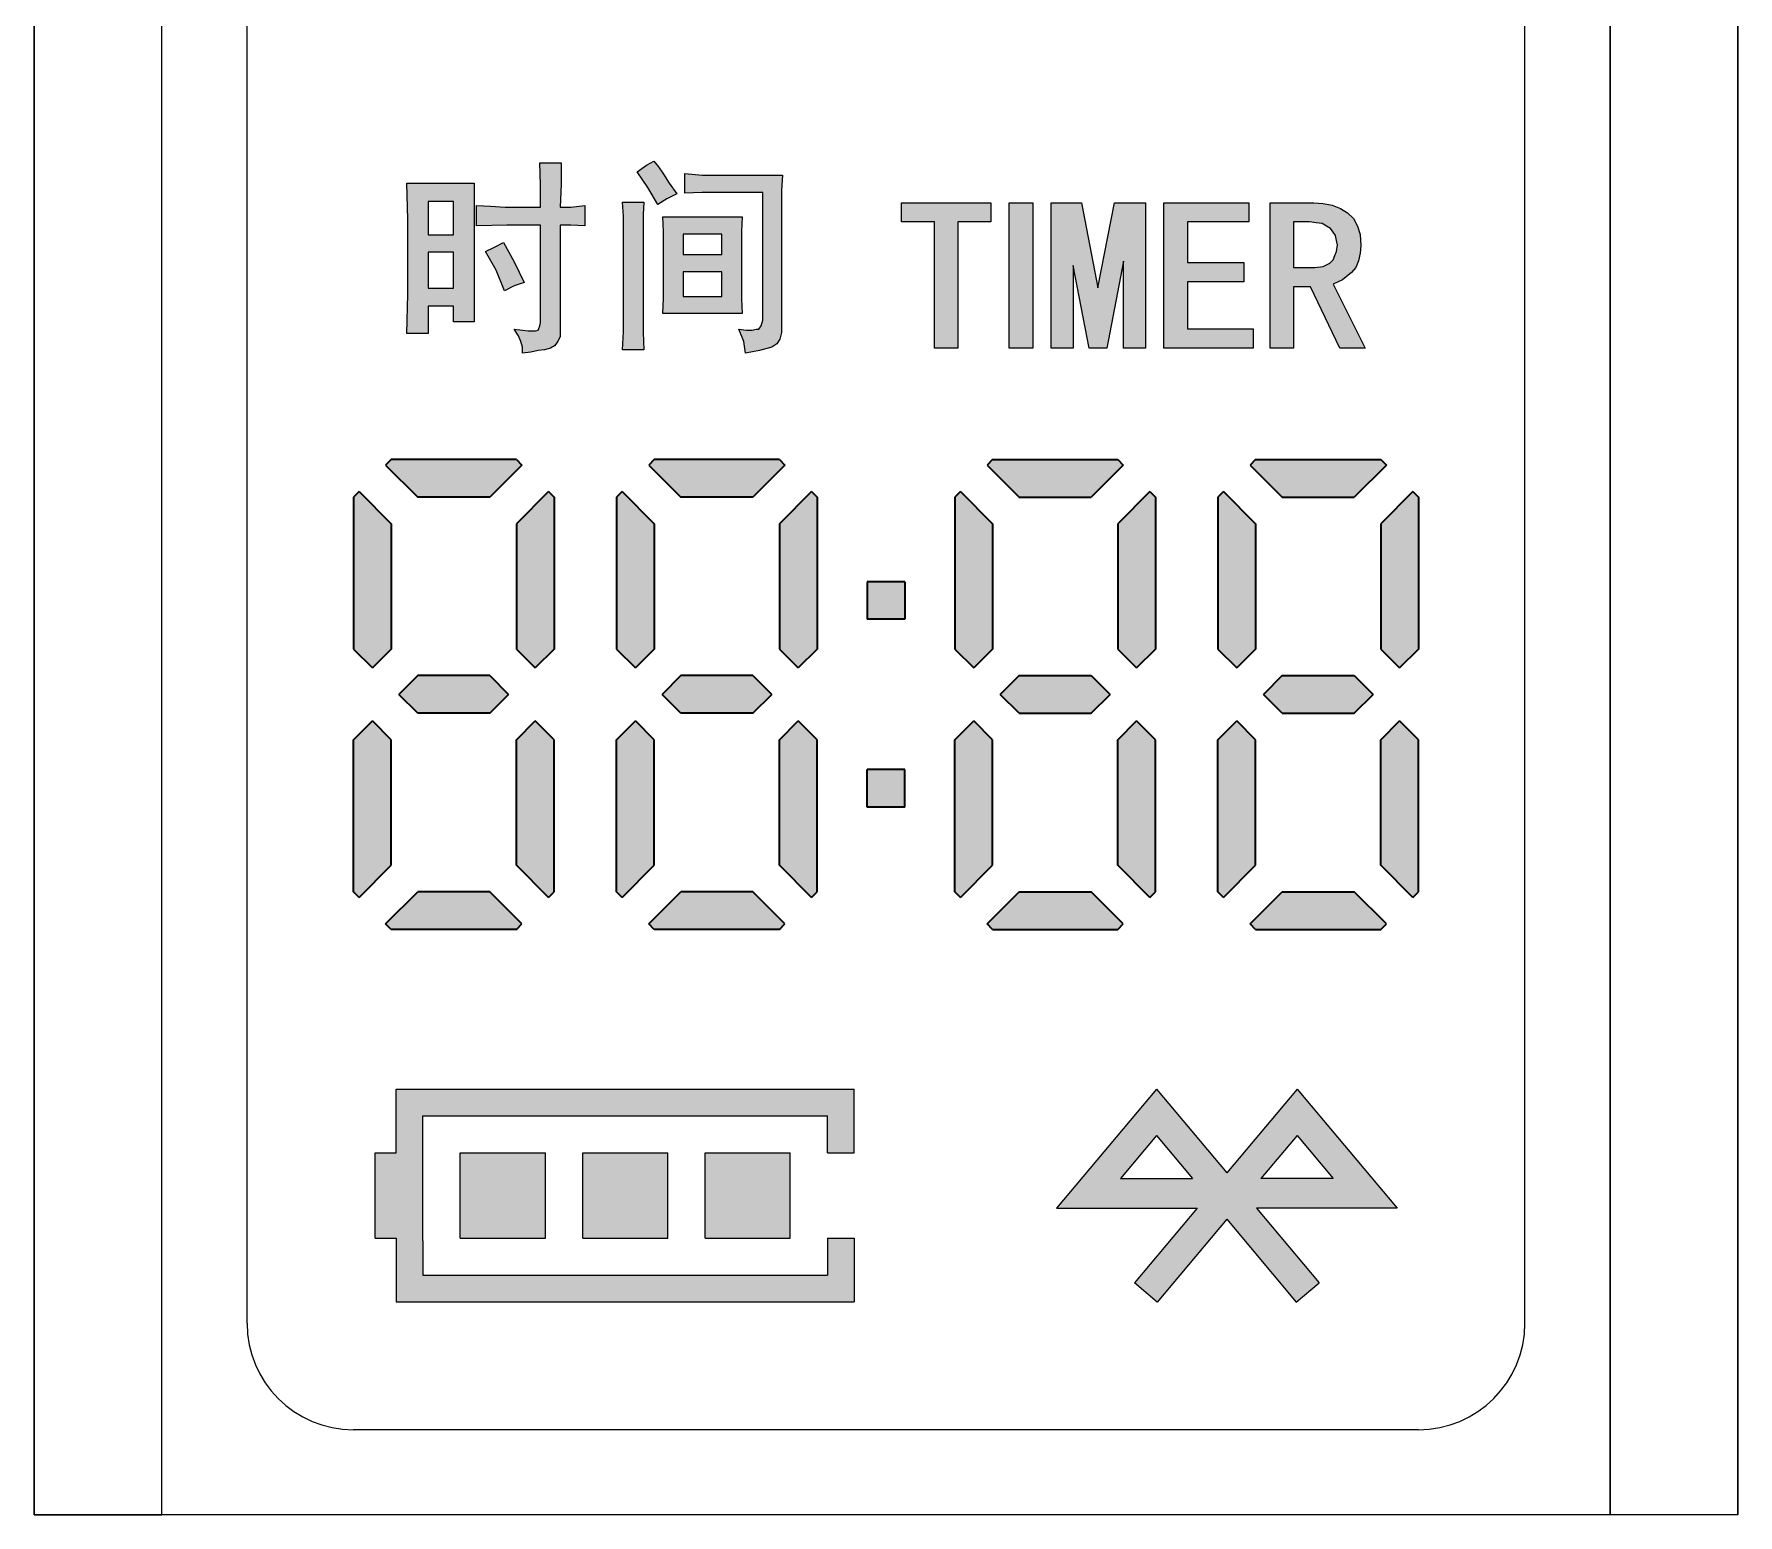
# Model space of a CAD drawing. Header units: millimetres. Extents: x -13 to 383, y -156 to 81.
# Drawn here: x 292.15 to 308.15, y 20.65 to 34.56 of the extents above; entities that cross this region are included whole.
import ezdxf

# ---------------------------------------------------------------- set-up
doc = ezdxf.new("R2010")
doc.units = ezdxf.units.MM
doc.header["$LTSCALE"] = 0.5
doc.layers.get('0').update_dxf_attribs({"lineweight": 18})
doc.layers.add('粗实线层', color=7, linetype='Continuous', lineweight=35)

msp = doc.modelspace()

# ---------------------------------------------------------------- hatches: boundary and pattern name
at = {"linetype": 'Continuous', "ltscale": 0.5}
msp.add_hatch(color=8, dxfattribs=at).paths.add_polyline_path([(295.555, 24.049), (295.555, 24.507), (295.555, 24.648), (299.855, 24.648), (299.855, 24.049), (299.605, 24.049), (299.605, 24.398), (295.805, 24.398), (295.805, 23.225), (295.805, 22.9), (299.605, 22.9), (299.605, 23.249), (299.855, 23.249), (299.855, 22.65), (295.555, 22.65), (295.555, 23.249), (295.355, 23.249), (295.355, 24.049)], flags=0)
h = msp.add_hatch(color=8, dxfattribs=at)
h.paths.add_polyline_path([(302.693, 24.214), (302.693, 24.275), (302.693, 24.649), (303.353, 23.862), (304.014, 24.649), (304.014, 24.214), (303.674, 23.809), (304.014, 23.809), (304.014, 23.529), (303.633, 23.529), (304.014, 23.075), (304.014, 22.656), (304.006, 22.649), (303.353, 23.427), (302.701, 22.649), (302.693, 22.656), (302.693, 23.075), (303.074, 23.529), (302.693, 23.529), (302.693, 23.809), (303.033, 23.809)], flags=0)
h.paths.add_polyline_path([(304.353, 23.809), (304.335, 23.831), (304.014, 24.214), (304.014, 24.649), (304.953, 23.529), (304.014, 23.529), (304.014, 23.809)], flags=0)
h.paths.add_polyline_path([(301.753, 23.529), (301.898, 23.701), (302.693, 24.649), (302.693, 24.214), (302.354, 23.809), (302.693, 23.809), (302.693, 23.529)], flags=0)
h.paths.add_polyline_path([(302.486, 22.829), (302.498, 22.842), (302.693, 23.075), (302.693, 22.656)], flags=0)
h.paths.add_polyline_path([(304.014, 22.656), (304.014, 22.828), (304.014, 23.075), (304.22, 22.829)], flags=0)
h = msp.add_hatch(color=8, dxfattribs=at)
h.paths.add_polyline_path([(298.455, 23.249), (298.455, 23.758), (298.455, 24.049), (299.255, 24.049), (299.255, 23.249)], flags=0)
h.paths.add_polyline_path([(297.305, 23.249), (297.305, 23.606), (297.305, 24.049), (298.105, 24.049), (298.105, 23.249)], flags=0)
h.paths.add_polyline_path([(296.155, 23.249), (296.155, 23.584), (296.155, 24.049), (296.955, 24.049), (296.955, 23.249)], flags=0)
at = {"layer": '粗实线层', "linetype": 'Continuous'}
h = msp.add_hatch(color=8, dxfattribs=at)
h.paths.add_polyline_path([(296.909, 32.931), (296.909, 33.086), (296.909, 33.138), (296.902, 33.346), (297.102, 33.346), (297.102, 33.146), (297.094, 32.931), (297.194, 32.931), (297.325, 32.946), (297.325, 32.753), (297.194, 32.761), (297.094, 32.761), (297.094, 31.768), (297.094, 31.714), (297.071, 31.668), (297.04, 31.629), (297.002, 31.606), (296.948, 31.591), (296.886, 31.583), (296.817, 31.568), (296.74, 31.56), (296.74, 31.614), (296.725, 31.668), (296.701, 31.722), (296.663, 31.783), (296.74, 31.776), (296.794, 31.768), (296.84, 31.768), (296.863, 31.768), (296.886, 31.776), (296.894, 31.791), (296.902, 31.814), (296.909, 31.845), (296.909, 32.761), (296.594, 32.761), (296.309, 32.753), (296.309, 32.946), (296.44, 32.938), (296.578, 32.931), (296.74, 32.931)], flags=0)
h.paths.add_polyline_path([(296.494, 32.338), (296.469, 32.382), (296.393, 32.515), (296.478, 32.553), (296.563, 32.599), (296.663, 32.415), (296.755, 32.222), (296.663, 32.191), (296.571, 32.145)], flags=0)
h.paths.add_polyline_path([(296.093, 32.669), (296.093, 32.941), (296.093, 32.984), (295.958, 32.984), (295.958, 33.154), (296.286, 33.154), (296.286, 33.008), (296.286, 32.846), (296.286, 32.676), (296.286, 32.484), (296.286, 32.291), (296.286, 32.13), (296.286, 31.983), (296.286, 31.853), (296.093, 31.853), (296.093, 31.999), (295.958, 31.999), (295.958, 32.168), (296.093, 32.168), (296.093, 32.507), (295.958, 32.507), (295.958, 32.669)], flags=0)
h.paths.add_polyline_path([(295.662, 32.815), (295.658, 32.997), (295.654, 33.154), (295.958, 33.154), (295.958, 32.984), (295.854, 32.984), (295.854, 32.669), (295.958, 32.669), (295.958, 32.507), (295.854, 32.507), (295.854, 32.168), (295.958, 32.168), (295.958, 31.999), (295.854, 31.999), (295.854, 31.745), (295.654, 31.745), (295.662, 32.114), (295.662, 32.469)], flags=0)
h = msp.add_hatch(color=8, dxfattribs=at)
h.paths.add_polyline_path([(298.445, 32.676), (298.445, 32.706), (298.445, 32.838), (298.804, 32.838), (298.796, 32.7), (298.796, 32.576), (298.796, 32.184), (298.796, 32.068), (298.804, 31.93), (298.445, 31.93), (298.445, 32.091), (298.611, 32.091), (298.611, 32.322), (298.445, 32.322), (298.445, 32.484), (298.611, 32.484), (298.611, 32.676)], flags=0)
h.paths.add_polyline_path([(298.064, 32.576), (298.064, 32.7), (298.057, 32.838), (298.445, 32.838), (298.445, 32.676), (298.249, 32.676), (298.249, 32.484), (298.445, 32.484), (298.445, 32.322), (298.249, 32.322), (298.249, 32.091), (298.445, 32.091), (298.445, 31.93), (298.057, 31.93), (298.064, 32.076), (298.064, 32.191)], flags=0)
h.paths.add_polyline_path([(298.01, 32.954), (297.927, 33.1), (297.918, 33.115), (297.818, 33.262), (297.903, 33.323), (297.972, 33.362), (298.018, 33.308), (298.064, 33.239), (298.118, 33.154), (298.188, 33.054), (298.095, 33.008)], flags=0)
h.paths.add_polyline_path([(298.265, 33.061), (298.265, 33.142), (298.265, 33.246), (298.426, 33.231), (298.445, 33.231), (298.445, 33.069), (298.426, 33.069)], flags=0)
h.paths.add_polyline_path([(298.445, 33.069), (298.445, 33.135), (298.445, 33.231), (298.588, 33.231), (299.181, 33.231), (299.173, 33.085), (299.173, 32.931), (299.173, 31.829), (299.173, 31.752), (299.158, 31.691), (299.127, 31.645), (299.081, 31.614), (298.965, 31.583), (298.834, 31.56), (298.819, 31.668), (298.773, 31.783), (298.842, 31.776), (298.896, 31.776), (298.934, 31.783), (298.958, 31.783), (298.981, 31.814), (298.996, 31.868), (298.996, 33.069), (298.596, 33.069)], flags=0)
h.paths.add_polyline_path([(297.687, 31.922), (297.687, 32.686), (297.687, 32.7), (297.687, 32.846), (297.679, 32.977), (297.88, 32.977), (297.872, 32.861), (297.872, 32.746), (297.872, 31.914), (297.872, 31.752), (297.88, 31.591), (297.679, 31.591), (297.687, 31.76)], flags=0)
h = msp.add_hatch(color=8, dxfattribs=at)
h.paths.add_polyline_path([(304.384, 32.514), (304.391, 32.572), (304.392, 32.577), (304.384, 32.617), (304.376, 32.664), (304.352, 32.696), (304.329, 32.728), (304.289, 32.751), (304.25, 32.775), (304.194, 32.783), (304.171, 32.786), (304.171, 32.972), (304.258, 32.965), (304.344, 32.949), (304.423, 32.917), (304.487, 32.878), (304.542, 32.822), (304.582, 32.751), (304.605, 32.672), (304.613, 32.57), (304.605, 32.498), (304.589, 32.427), (304.566, 32.364), (304.526, 32.317), (304.439, 32.246), (304.352, 32.206), (304.653, 31.606), (304.416, 31.606), (304.171, 32.116), (304.171, 32.364), (304.179, 32.364), (304.258, 32.372), (304.321, 32.404), (304.352, 32.435), (304.368, 32.475)], flags=0)
h.paths.add_polyline_path([(303.76, 31.606), (303.76, 32.282), (303.76, 32.972), (304.171, 32.972), (304.171, 32.786), (304.131, 32.791), (303.981, 32.791), (303.981, 32.364), (304.171, 32.364), (304.171, 32.116), (304.139, 32.182), (303.981, 32.182), (303.981, 31.606)], flags=0)
h.paths.add_polyline_path([(302.764, 31.606), (302.764, 32.292), (302.764, 32.972), (303.562, 32.972), (303.562, 32.791), (302.985, 32.791), (302.985, 32.411), (303.515, 32.411), (303.515, 32.23), (302.985, 32.23), (302.985, 31.787), (303.602, 31.787), (303.602, 31.606)], flags=0)
h.paths.add_polyline_path([(302.385, 31.606), (302.385, 32.364), (302.385, 32.423), (302.374, 32.364), (302.227, 31.606), (302.061, 31.606), (301.914, 32.364), (301.911, 32.382), (301.914, 32.364), (301.911, 31.606), (301.706, 31.606), (301.706, 32.364), (301.706, 32.972), (301.99, 32.972), (302.107, 32.364), (302.144, 32.173), (302.181, 32.364), (302.298, 32.972), (302.59, 32.972), (302.59, 31.606)], flags=0)
h.paths.add_polyline_path([(301.311, 31.606), (301.311, 32.396), (301.311, 32.972), (301.532, 32.972), (301.532, 31.606)], flags=0)
h.paths.add_polyline_path([(300.608, 31.606), (300.608, 32.427), (300.608, 32.791), (300.3, 32.791), (300.3, 32.972), (301.137, 32.972), (301.137, 32.791), (300.829, 32.791), (300.829, 31.606)], flags=0)
h = msp.add_hatch(color=8, dxfattribs=at)
h.paths.add_polyline_path([(295.756, 30.207), (295.491, 30.472), (295.455, 30.508), (295.506, 30.56), (296.683, 30.56), (296.735, 30.508), (296.433, 30.207)], flags=0)
h.paths.add_polyline_path([(296.683, 28.78), (296.683, 29.749), (296.683, 29.957), (296.984, 30.259), (297.036, 30.207), (297.036, 28.78), (296.859, 28.604)], flags=0)
h.paths.add_polyline_path([(295.756, 28.178), (295.666, 28.267), (295.579, 28.354), (295.756, 28.531), (296.433, 28.531), (296.61, 28.354), (296.433, 28.178)], flags=0)
h.paths.add_polyline_path([(295.153, 28.78), (295.153, 29.352), (295.153, 30.207), (295.205, 30.259), (295.506, 29.957), (295.506, 28.78), (295.33, 28.604)], flags=0)
h.paths.add_polyline_path([(295.153, 26.501), (295.153, 27.516), (295.153, 27.928), (295.33, 28.105), (295.506, 27.928), (295.506, 26.751), (295.205, 26.449)], flags=0)
h.paths.add_polyline_path([(295.455, 26.2), (295.629, 26.374), (295.756, 26.501), (296.433, 26.501), (296.735, 26.2), (296.683, 26.148), (295.506, 26.148)], flags=0)
h.paths.add_polyline_path([(296.683, 26.751), (296.683, 27.012), (296.683, 27.928), (296.859, 28.105), (297.036, 27.928), (297.036, 26.501), (296.984, 26.449)], flags=0)
h = msp.add_hatch(color=8, dxfattribs=at)
h.paths.add_polyline_path([(298.227, 30.207), (297.961, 30.472), (297.925, 30.508), (297.977, 30.56), (299.153, 30.56), (299.205, 30.508), (298.904, 30.207)], flags=0)
h.paths.add_polyline_path([(299.153, 28.78), (299.153, 29.749), (299.153, 29.957), (299.455, 30.259), (299.506, 30.207), (299.506, 28.78), (299.33, 28.604)], flags=0)
h.paths.add_polyline_path([(298.227, 28.178), (298.137, 28.267), (298.05, 28.354), (298.227, 28.531), (298.904, 28.531), (299.08, 28.354), (298.904, 28.178)], flags=0)
h.paths.add_polyline_path([(297.624, 28.78), (297.624, 29.352), (297.624, 30.207), (297.676, 30.259), (297.977, 29.957), (297.977, 28.78), (297.801, 28.604)], flags=0)
h.paths.add_polyline_path([(297.624, 26.501), (297.624, 27.516), (297.624, 27.928), (297.801, 28.105), (297.977, 27.928), (297.977, 26.751), (297.676, 26.449)], flags=0)
h.paths.add_polyline_path([(297.925, 26.2), (298.099, 26.374), (298.227, 26.501), (298.904, 26.501), (299.205, 26.2), (299.153, 26.148), (297.977, 26.148)], flags=0)
h.paths.add_polyline_path([(299.153, 26.751), (299.153, 27.012), (299.153, 27.928), (299.33, 28.105), (299.506, 27.928), (299.506, 26.501), (299.455, 26.449)], flags=0)
h = msp.add_hatch(color=8, dxfattribs=at)
h.paths.add_polyline_path([(302.08, 30.207), (302.346, 30.472), (302.382, 30.508), (302.33, 30.56), (301.153, 30.56), (301.102, 30.508), (301.403, 30.207)], flags=0)
h.paths.add_polyline_path([(301.153, 28.78), (301.153, 29.749), (301.153, 29.957), (300.852, 30.259), (300.801, 30.207), (300.801, 28.78), (300.977, 28.604)], flags=0)
h.paths.add_polyline_path([(302.08, 28.178), (302.17, 28.267), (302.257, 28.354), (302.08, 28.531), (301.403, 28.531), (301.227, 28.354), (301.403, 28.178)], flags=0)
h.paths.add_polyline_path([(302.683, 28.78), (302.683, 29.352), (302.683, 30.207), (302.631, 30.259), (302.33, 29.957), (302.33, 28.78), (302.506, 28.604)], flags=0)
h.paths.add_polyline_path([(302.683, 26.501), (302.683, 27.516), (302.683, 27.928), (302.506, 28.105), (302.33, 27.928), (302.33, 26.751), (302.631, 26.449)], flags=0)
h.paths.add_polyline_path([(302.382, 26.2), (302.208, 26.374), (302.08, 26.501), (301.403, 26.501), (301.102, 26.2), (301.153, 26.148), (302.33, 26.148)], flags=0)
h.paths.add_polyline_path([(301.153, 26.751), (301.153, 27.012), (301.153, 27.928), (300.977, 28.105), (300.801, 27.928), (300.801, 26.501), (300.852, 26.449)], flags=0)
h = msp.add_hatch(color=8, dxfattribs=at)
h.paths.add_polyline_path([(304.551, 30.207), (304.816, 30.472), (304.852, 30.508), (304.801, 30.56), (303.624, 30.56), (303.572, 30.508), (303.874, 30.207)], flags=0)
h.paths.add_polyline_path([(303.624, 28.78), (303.624, 29.749), (303.624, 29.957), (303.323, 30.259), (303.271, 30.207), (303.271, 28.78), (303.448, 28.604)], flags=0)
h.paths.add_polyline_path([(304.551, 28.178), (304.64, 28.267), (304.727, 28.354), (304.551, 28.531), (303.874, 28.531), (303.697, 28.354), (303.874, 28.178)], flags=0)
h.paths.add_polyline_path([(305.153, 28.78), (305.153, 29.352), (305.153, 30.207), (305.102, 30.259), (304.801, 29.957), (304.801, 28.78), (304.977, 28.604)], flags=0)
h.paths.add_polyline_path([(305.153, 26.501), (305.153, 27.516), (305.153, 27.928), (304.977, 28.105), (304.801, 27.928), (304.801, 26.751), (305.102, 26.449)], flags=0)
h.paths.add_polyline_path([(304.852, 26.2), (304.678, 26.374), (304.551, 26.501), (303.874, 26.501), (303.572, 26.2), (303.624, 26.148), (304.801, 26.148)], flags=0)
h.paths.add_polyline_path([(303.624, 26.751), (303.624, 27.012), (303.624, 27.928), (303.448, 28.105), (303.271, 27.928), (303.271, 26.501), (303.323, 26.449)], flags=0)
for points in [[(299.977, 29.06), (299.977, 29.323), (299.977, 29.413), (300.33, 29.413), (300.33, 29.06)], [(299.977, 27.295), (299.977, 27.573), (299.977, 27.648), (300.33, 27.648), (300.33, 27.295)]]:
    msp.add_hatch(color=8, dxfattribs=at).paths.add_polyline_path(points, flags=0)

# ---------------------------------------------------------------- linework, layer by layer
at = {"color": 4, "linetype": 'Continuous', "lineweight": 25}
for p, q in [((292.153, 48.65), (292.153, 20.65)), ((293.353, 20.65), (293.353, 48.65)), ((306.953, 48.65), (306.953, 20.65)), ((308.153, 20.65), (308.153, 48.65)), ((292.153, 20.65), (293.353, 20.65)), ((306.953, 20.65), (293.353, 20.65))]:
    msp.add_line(p, q, dxfattribs=at)
at = {"ltscale": 0.5}
for p, q in [((292.153, 20.65), (292.153, 48.65)), ((293.353, 20.65), (293.353, 48.65)), ((306.953, 20.65), (306.953, 48.65)), ((308.153, 48.65), (308.153, 20.65)), ((308.153, 20.65), (292.153, 20.65))]:
    msp.add_line(p, q, dxfattribs=at)
at = {"color": 8, "ltscale": 0.5}
for p, q in [((294.153, 22.45), (294.153, 46.85)), ((306.153, 22.45), (306.153, 46.85)), ((305.153, 21.45), (295.153, 21.45))]:
    msp.add_line(p, q, dxfattribs=at)
at = {"color": 8, "linetype": 'Continuous', "ltscale": 0.5}
for p, q in [((295.555, 24.049), (295.555, 24.648)), ((299.855, 24.049), (299.855, 24.648)), ((302.693, 24.649), (301.753, 23.529)), ((302.693, 24.649), (303.353, 23.862)), ((304.014, 24.649), (303.353, 23.862)), ((304.014, 24.649), (304.953, 23.529)), ((295.805, 23.225), (295.805, 24.398)), ((295.805, 24.398), (299.605, 24.398)), ((299.605, 24.049), (299.605, 24.398)), ((302.693, 24.214), (302.354, 23.809)), ((302.693, 24.214), (303.033, 23.809)), ((304.014, 24.214), (303.674, 23.809)), ((304.014, 24.214), (304.353, 23.809)), ((295.355, 24.049), (295.555, 24.049)), ((296.155, 23.249), (296.155, 24.049)), ((296.155, 24.049), (296.955, 24.049)), ((296.955, 23.249), (296.955, 24.049)), ((297.305, 23.249), (297.305, 24.049)), ((297.305, 24.049), (298.105, 24.049)), ((298.105, 23.249), (298.105, 24.049)), ((298.455, 23.249), (298.455, 24.049)), ((298.455, 24.049), (299.255, 24.049)), ((299.255, 23.249), (299.255, 24.049)), ((299.605, 24.049), (299.855, 24.049)), ((302.354, 23.809), (303.033, 23.809)), ((304.353, 23.809), (303.674, 23.809)), ((301.753, 23.529), (303.074, 23.529)), ((303.074, 23.529), (302.486, 22.829)), ((303.633, 23.529), (304.22, 22.829)), ((304.953, 23.529), (303.633, 23.529)), ((303.353, 23.427), (302.701, 22.649)), ((303.353, 23.427), (304.006, 22.649)), ((295.355, 23.249), (295.555, 23.249)), ((295.555, 23.249), (295.555, 22.65)), ((295.805, 23.225), (295.805, 22.9)), ((296.155, 23.249), (296.955, 23.249)), ((297.305, 23.249), (298.105, 23.249)), ((298.455, 23.249), (299.255, 23.249)), ((299.605, 23.249), (299.855, 23.249)), ((299.605, 23.249), (299.605, 22.9)), ((299.855, 23.249), (299.855, 22.65)), ((295.805, 22.9), (299.605, 22.9)), ((302.701, 22.649), (302.486, 22.829)), ((304.006, 22.649), (304.22, 22.829))]:
    msp.add_line(p, q, dxfattribs=at)
at = {"color": 8}
for p, q in [((295.555, 24.648), (299.855, 24.648)), ((295.355, 23.249), (295.355, 24.049)), ((295.555, 22.65), (299.855, 22.65))]:
    msp.add_line(p, q, dxfattribs=at)
at = {"color": 8, "lineweight": 0}
for points in [[(296.309, 32.946), (296.44, 32.938), (296.578, 32.931), (296.74, 32.931), (296.909, 32.931), (296.909, 33.138), (296.902, 33.346), (297.102, 33.346), (297.102, 33.146), (297.094, 32.931), (297.194, 32.931), (297.325, 32.946), (297.325, 32.753), (297.194, 32.761), (297.094, 32.761), (297.094, 31.768), (297.094, 31.714), (297.071, 31.668), (297.04, 31.629), (297.002, 31.606), (296.948, 31.591), (296.886, 31.583), (296.817, 31.568), (296.74, 31.56), (296.74, 31.614), (296.725, 31.668), (296.701, 31.722), (296.663, 31.783), (296.74, 31.776), (296.794, 31.768), (296.84, 31.768), (296.863, 31.768), (296.886, 31.776), (296.894, 31.791), (296.902, 31.814), (296.909, 31.845), (296.909, 32.761), (296.594, 32.761), (296.309, 32.753), (296.309, 32.946)], [(297.818, 33.262), (297.903, 33.323), (297.972, 33.362), (298.018, 33.308), (298.064, 33.239), (298.118, 33.154), (298.188, 33.054), (298.095, 33.008), (298.01, 32.954), (297.918, 33.115), (297.818, 33.262)], [(295.654, 33.154), (296.286, 33.154), (296.286, 33.008), (296.286, 32.846), (296.286, 32.676), (296.286, 32.484), (296.286, 32.291), (296.286, 32.13), (296.286, 31.983), (296.286, 31.853), (296.093, 31.853), (296.093, 31.999), (295.854, 31.999), (295.854, 31.745), (295.654, 31.745), (295.662, 32.114), (295.662, 32.469), (295.662, 32.815), (295.654, 33.154)], [(298.265, 33.246), (298.426, 33.231), (298.588, 33.231), (299.181, 33.231), (299.173, 33.085), (299.173, 32.931), (299.173, 31.829), (299.173, 31.752), (299.158, 31.691), (299.127, 31.645), (299.081, 31.614), (298.965, 31.583), (298.834, 31.56), (298.819, 31.668), (298.773, 31.783), (298.842, 31.776), (298.896, 31.776), (298.934, 31.783), (298.958, 31.783), (298.981, 31.814), (298.996, 31.868), (298.996, 33.069), (298.596, 33.069), (298.426, 33.069), (298.265, 33.061), (298.265, 33.246)], [(295.854, 32.984), (295.854, 32.669), (296.093, 32.669), (296.093, 32.984), (295.854, 32.984)], [(297.872, 31.914), (297.872, 31.752), (297.88, 31.591), (297.679, 31.591), (297.687, 31.76), (297.687, 31.922), (297.687, 32.7), (297.687, 32.846), (297.679, 32.977), (297.88, 32.977), (297.872, 32.861), (297.872, 32.746), (297.872, 31.914)], [(301.137, 32.791), (300.829, 32.791), (300.829, 31.606), (300.608, 31.606), (300.608, 32.791), (300.3, 32.791), (300.3, 32.972), (301.137, 32.972), (301.137, 32.791)], [(304.653, 31.606), (304.416, 31.606), (304.139, 32.182), (303.981, 32.182), (303.981, 31.606), (303.76, 31.606), (303.76, 32.972), (304.171, 32.972), (304.258, 32.965), (304.344, 32.949), (304.423, 32.917), (304.487, 32.878), (304.542, 32.822), (304.582, 32.751), (304.605, 32.672), (304.613, 32.57), (304.605, 32.498), (304.589, 32.427), (304.566, 32.364), (304.526, 32.317), (304.439, 32.246), (304.352, 32.206), (304.653, 31.606)], [(298.057, 32.838), (298.804, 32.838), (298.796, 32.7), (298.796, 32.576), (298.796, 32.184), (298.796, 32.068), (298.804, 31.93), (298.057, 31.93), (298.064, 32.076), (298.064, 32.191), (298.064, 32.576), (298.064, 32.7), (298.057, 32.838)], [(298.249, 32.676), (298.249, 32.484), (298.611, 32.484), (298.611, 32.676), (298.249, 32.676)], [(304.392, 32.577), (304.384, 32.617), (304.376, 32.664), (304.352, 32.696), (304.329, 32.728), (304.289, 32.751), (304.25, 32.775), (304.194, 32.783), (304.131, 32.791), (303.981, 32.791), (303.981, 32.364), (304.179, 32.364), (304.258, 32.372), (304.321, 32.404), (304.352, 32.435), (304.368, 32.475), (304.384, 32.514), (304.392, 32.577)], [(295.854, 32.507), (295.854, 32.168), (296.093, 32.168), (296.093, 32.507), (295.854, 32.507)], [(296.393, 32.515), (296.478, 32.553), (296.563, 32.599), (296.663, 32.415), (296.755, 32.222), (296.663, 32.191), (296.571, 32.145), (296.494, 32.338), (296.393, 32.515)], [(298.249, 32.322), (298.249, 32.091), (298.611, 32.091), (298.611, 32.322), (298.249, 32.322)]]:
    msp.add_lwpolyline(points, dxfattribs=at)
for points in [[(301.311, 32.972), (301.532, 32.972), (301.532, 31.606), (301.311, 31.606)], [(302.385, 32.423), (302.227, 31.606), (302.061, 31.606), (301.911, 32.382), (301.911, 31.606), (301.706, 31.606), (301.706, 32.972), (301.99, 32.972), (302.144, 32.173), (302.298, 32.972), (302.59, 32.972), (302.59, 31.606), (302.385, 31.606)], [(302.764, 32.972), (303.562, 32.972), (303.562, 32.791), (302.985, 32.791), (302.985, 32.411), (303.515, 32.411), (303.515, 32.23), (302.985, 32.23), (302.985, 31.787), (303.602, 31.787), (303.602, 31.606), (302.764, 31.606)]]:
    msp.add_lwpolyline(points, close=True, dxfattribs=at)
at = {"color": 8, "linetype": 'Continuous', "ltscale": 0.5}
for centre, start, end in [((295.153, 22.45), 180, 270), ((305.153, 22.45), 270, 0)]:
    msp.add_arc(centre, 1, start, end, dxfattribs=at)
at = {"layer": '粗实线层', "color": 8, "linetype": 'Continuous'}
for p, q in [((295.506, 30.56), (295.455, 30.508)), ((295.455, 30.508), (295.756, 30.207)), ((296.683, 30.56), (295.506, 30.56)), ((296.735, 30.508), (296.433, 30.207)), ((296.683, 30.56), (296.735, 30.508)), ((297.977, 30.56), (297.925, 30.508)), ((297.925, 30.508), (298.227, 30.207)), ((299.153, 30.56), (297.977, 30.56)), ((299.205, 30.508), (298.904, 30.207)), ((299.153, 30.56), (299.205, 30.508)), ((301.153, 30.56), (301.102, 30.508)), ((301.102, 30.508), (301.403, 30.207)), ((301.153, 30.56), (302.33, 30.56)), ((302.382, 30.508), (302.08, 30.207)), ((302.33, 30.56), (302.382, 30.508)), ((303.624, 30.56), (303.572, 30.508)), ((303.572, 30.508), (303.874, 30.207)), ((303.624, 30.56), (304.801, 30.56)), ((304.852, 30.508), (304.551, 30.207)), ((304.801, 30.56), (304.852, 30.508)), ((295.205, 30.259), (295.153, 30.207)), ((295.205, 30.259), (295.506, 29.957)), ((296.984, 30.259), (296.683, 29.957)), ((296.984, 30.259), (297.036, 30.207)), ((297.676, 30.259), (297.624, 30.207)), ((297.676, 30.259), (297.977, 29.957)), ((299.455, 30.259), (299.153, 29.957)), ((299.455, 30.259), (299.506, 30.207)), ((300.852, 30.259), (300.801, 30.207)), ((300.852, 30.259), (301.153, 29.957)), ((302.631, 30.259), (302.33, 29.957)), ((302.631, 30.259), (302.683, 30.207)), ((303.323, 30.259), (303.271, 30.207)), ((303.323, 30.259), (303.624, 29.957)), ((305.102, 30.259), (304.801, 29.957)), ((305.102, 30.259), (305.153, 30.207)), ((295.153, 30.207), (295.153, 28.78)), ((296.433, 30.207), (295.756, 30.207)), ((297.036, 30.207), (297.036, 28.78)), ((297.624, 30.207), (297.624, 28.78)), ((298.904, 30.207), (298.227, 30.207)), ((299.506, 30.207), (299.506, 28.78)), ((300.801, 30.207), (300.801, 28.78)), ((301.403, 30.207), (302.08, 30.207)), ((302.683, 30.207), (302.683, 28.78)), ((303.271, 30.207), (303.271, 28.78)), ((303.874, 30.207), (304.551, 30.207)), ((305.153, 30.207), (305.153, 28.78)), ((295.506, 29.957), (295.506, 28.78)), ((296.683, 29.957), (296.683, 28.78)), ((297.977, 29.957), (297.977, 28.78)), ((299.153, 29.957), (299.153, 28.78)), ((301.153, 29.957), (301.153, 28.78)), ((302.33, 29.957), (302.33, 28.78)), ((303.624, 29.957), (303.624, 28.78)), ((304.801, 29.957), (304.801, 28.78)), ((299.977, 29.413), (299.977, 29.06)), ((300.33, 29.413), (299.977, 29.413)), ((300.33, 29.413), (300.33, 29.06)), ((300.33, 29.06), (299.977, 29.06)), ((295.153, 28.78), (295.33, 28.604)), ((295.506, 28.78), (295.33, 28.604)), ((296.683, 28.78), (296.859, 28.604)), ((297.036, 28.78), (296.859, 28.604)), ((297.624, 28.78), (297.801, 28.604)), ((297.977, 28.78), (297.801, 28.604)), ((299.153, 28.78), (299.33, 28.604)), ((299.506, 28.78), (299.33, 28.604)), ((300.801, 28.78), (300.977, 28.604)), ((301.153, 28.78), (300.977, 28.604)), ((302.33, 28.78), (302.506, 28.604)), ((302.683, 28.78), (302.506, 28.604)), ((303.271, 28.78), (303.448, 28.604)), ((303.624, 28.78), (303.448, 28.604)), ((304.801, 28.78), (304.977, 28.604)), ((305.153, 28.78), (304.977, 28.604)), ((295.756, 28.531), (295.579, 28.354)), ((296.433, 28.531), (295.756, 28.531)), ((296.433, 28.531), (296.61, 28.354)), ((298.227, 28.531), (298.05, 28.354)), ((298.904, 28.531), (298.227, 28.531)), ((298.904, 28.531), (299.08, 28.354)), ((301.403, 28.531), (301.227, 28.354)), ((301.403, 28.531), (302.08, 28.531)), ((302.08, 28.531), (302.257, 28.354)), ((303.874, 28.531), (303.697, 28.354)), ((303.874, 28.531), (304.551, 28.531)), ((304.551, 28.531), (304.727, 28.354)), ((295.756, 28.178), (295.579, 28.354)), ((296.433, 28.178), (296.61, 28.354)), ((298.227, 28.178), (298.05, 28.354)), ((298.904, 28.178), (299.08, 28.354)), ((301.403, 28.178), (301.227, 28.354)), ((302.08, 28.178), (302.257, 28.354)), ((303.874, 28.178), (303.697, 28.354)), ((304.551, 28.178), (304.727, 28.354)), ((296.433, 28.178), (295.756, 28.178)), ((298.904, 28.178), (298.227, 28.178)), ((301.403, 28.178), (302.08, 28.178)), ((303.874, 28.178), (304.551, 28.178)), ((295.153, 27.928), (295.33, 28.105)), ((295.506, 27.928), (295.33, 28.105)), ((296.683, 27.928), (296.859, 28.105)), ((297.036, 27.928), (296.859, 28.105)), ((297.624, 27.928), (297.801, 28.105)), ((297.977, 27.928), (297.801, 28.105)), ((299.153, 27.928), (299.33, 28.105)), ((299.506, 27.928), (299.33, 28.105)), ((300.801, 27.928), (300.977, 28.105)), ((301.153, 27.928), (300.977, 28.105)), ((302.33, 27.928), (302.506, 28.105)), ((302.683, 27.928), (302.506, 28.105)), ((303.271, 27.928), (303.448, 28.105)), ((303.624, 27.928), (303.448, 28.105)), ((304.801, 27.928), (304.977, 28.105)), ((305.153, 27.928), (304.977, 28.105)), ((295.153, 26.501), (295.153, 27.928)), ((295.506, 26.751), (295.506, 27.928)), ((296.683, 26.751), (296.683, 27.928)), ((297.036, 26.501), (297.036, 27.928)), ((297.624, 26.501), (297.624, 27.928)), ((297.977, 26.751), (297.977, 27.928)), ((299.153, 26.751), (299.153, 27.928)), ((299.506, 26.501), (299.506, 27.928)), ((300.801, 26.501), (300.801, 27.928)), ((301.153, 26.751), (301.153, 27.928)), ((302.33, 26.751), (302.33, 27.928)), ((302.683, 26.501), (302.683, 27.928)), ((303.271, 26.501), (303.271, 27.928)), ((303.624, 26.751), (303.624, 27.928)), ((304.801, 26.751), (304.801, 27.928)), ((305.153, 26.501), (305.153, 27.928)), ((300.33, 27.648), (299.977, 27.648)), ((299.977, 27.295), (299.977, 27.648)), ((300.33, 27.295), (300.33, 27.648)), ((300.33, 27.295), (299.977, 27.295)), ((295.205, 26.449), (295.506, 26.751)), ((296.984, 26.449), (296.683, 26.751)), ((297.676, 26.449), (297.977, 26.751)), ((299.455, 26.449), (299.153, 26.751)), ((300.852, 26.449), (301.153, 26.751)), ((302.631, 26.449), (302.33, 26.751)), ((303.323, 26.449), (303.624, 26.751)), ((305.102, 26.449), (304.801, 26.751)), ((295.205, 26.449), (295.153, 26.501)), ((295.455, 26.2), (295.756, 26.501)), ((296.433, 26.501), (295.756, 26.501)), ((296.735, 26.2), (296.433, 26.501)), ((296.984, 26.449), (297.036, 26.501)), ((297.676, 26.449), (297.624, 26.501)), ((297.925, 26.2), (298.227, 26.501)), ((298.904, 26.501), (298.227, 26.501)), ((299.205, 26.2), (298.904, 26.501)), ((299.455, 26.449), (299.506, 26.501)), ((300.852, 26.449), (300.801, 26.501)), ((301.102, 26.2), (301.403, 26.501)), ((301.403, 26.501), (302.08, 26.501)), ((302.382, 26.2), (302.08, 26.501)), ((302.631, 26.449), (302.683, 26.501)), ((303.323, 26.449), (303.271, 26.501)), ((303.572, 26.2), (303.874, 26.501)), ((303.874, 26.501), (304.551, 26.501)), ((304.852, 26.2), (304.551, 26.501)), ((305.102, 26.449), (305.153, 26.501)), ((295.506, 26.148), (295.455, 26.2)), ((296.683, 26.148), (295.506, 26.148)), ((296.683, 26.148), (296.735, 26.2)), ((297.977, 26.148), (297.925, 26.2)), ((299.153, 26.148), (297.977, 26.148)), ((299.153, 26.148), (299.205, 26.2)), ((301.153, 26.148), (301.102, 26.2)), ((301.153, 26.148), (302.33, 26.148)), ((302.33, 26.148), (302.382, 26.2)), ((303.624, 26.148), (303.572, 26.2)), ((303.624, 26.148), (304.801, 26.148)), ((304.801, 26.148), (304.852, 26.2))]:
    msp.add_line(p, q, dxfattribs=at)

doc.saveas('drawing.dxf')
